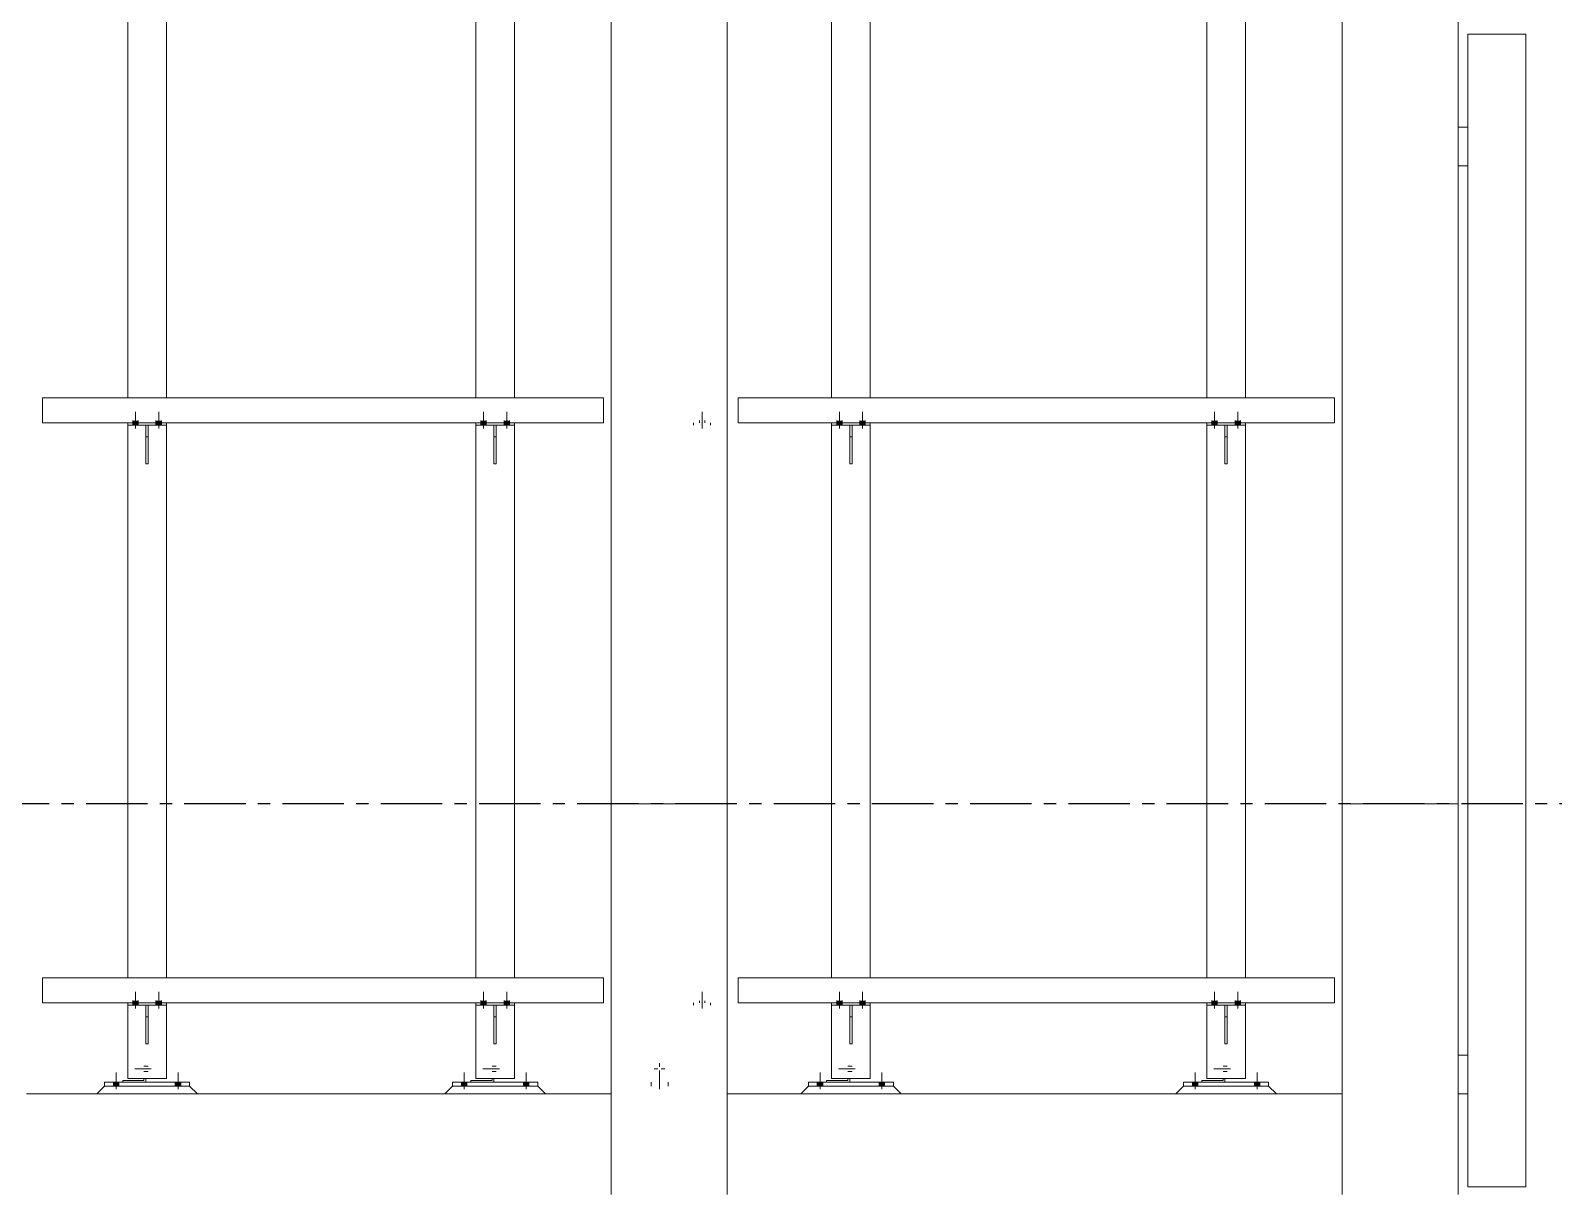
# Model space of a CAD drawing. Header units: millimetres. Extents: x 3774 to 718460, y -768339 to 192544.
# Drawn here: x 429947 to 433885, y -638927 to -635927 of the extents above; entities that cross this region are included whole.
import ezdxf

# ---------------------------------------------------------------- set-up
doc = ezdxf.new("R2010")
doc.units = ezdxf.units.MM
for name, pattern in [('CENTER', [50.8, 31.75, -6.35, 6.35, -6.35]), ('XKITLINE00', [0]), ('XKITLINE02', [4, 2, -2])]:
    doc.linetypes.add(name, pattern=pattern)
doc.layers.add('Bolt', color=7, linetype='Continuous', lineweight=0)
doc.layers.add('Part', color=7, linetype='Continuous', lineweight=0)

# ---------------------------------------------------------------- blocks, each defined once
blk = doc.blocks.new('*A13164198')
at = {"layer": 'Part', "color": 7, "linetype": 'XKITLINE00', "lineweight": 0}
for p, q in [((2441.089496, -132.373459), (2441.089496, -108.533459)), ((2441.089496, -108.533459), (2442.289496, -108.533459)), ((2442.289496, -108.533459), (2442.289496, -132.373459)), ((2442.289496, -132.373459), (2441.089496, -132.373459))]:
    blk.add_line(p, q, dxfattribs=at)
blk = doc.blocks.new('*A13174199')
at = {"layer": 'Part', "color": 7, "linetype": 'XKITLINE00', "lineweight": 0}
for p, q in [((2436.489603, -86.773462), (2435.689603, -86.773462)), ((2435.689603, -92.053462), (2435.689603, -86.773462)), ((2436.489603, -92.053462), (2436.489603, -86.773462)), ((2435.689603, -104.053462), (2435.689603, -92.621462)), ((2436.489603, -104.053462), (2436.489603, -92.621462)), ((2435.689603, -116.053462), (2435.689603, -104.621462)), ((2436.489603, -116.053462), (2436.489603, -104.621462)), ((2435.689603, -128.053462), (2435.689603, -116.621462)), ((2436.489603, -128.053462), (2436.489603, -116.621462)), ((2435.689603, -130.133462), (2435.689603, -128.621462)), ((2436.489603, -130.133462), (2436.489603, -128.621462)), ((2435.689603, -130.133462), (2436.489603, -130.133462))]:
    blk.add_line(p, q, dxfattribs=at)
blk = doc.blocks.new('*A13184200')
at = {"layer": 'Part', "color": 7, "linetype": 'XKITLINE00', "lineweight": 0}
for p, q in [((2438.489525, -124.453458), (2438.489685, -78.053458)), ((2438.489685, -78.053458), (2440.889685, -78.053466)), ((2440.889525, -124.453466), (2440.889685, -78.053466)), ((2438.489525, -124.453458), (2440.889525, -124.453466))]:
    blk.add_line(p, q, dxfattribs=at)
blk = doc.blocks.new('*A13254207')
at = {"layer": 'Part', "color": 7, "linetype": 'XKITLINE00', "lineweight": 0}
for p, q in [((2428.729603, -86.773462), (2427.929603, -86.773462)), ((2427.929603, -92.053462), (2427.929603, -86.773462)), ((2428.729603, -92.053462), (2428.729603, -86.773462)), ((2427.929603, -104.053462), (2427.929603, -92.621462)), ((2428.729603, -104.053462), (2428.729603, -92.621462)), ((2427.929603, -116.053462), (2427.929603, -104.621462)), ((2428.729603, -116.053462), (2428.729603, -104.621462)), ((2427.929603, -128.053462), (2427.929603, -116.621462)), ((2428.729603, -128.053462), (2428.729603, -116.621462)), ((2427.929603, -130.133462), (2427.929603, -128.621462)), ((2428.729603, -130.133462), (2428.729603, -128.621462)), ((2427.929603, -130.133462), (2428.729603, -130.133462))]:
    blk.add_line(p, q, dxfattribs=at)
blk = doc.blocks.new('*A13284210')
at = {"layer": 'Part', "color": 7, "linetype": 'XKITLINE00', "lineweight": 0}
for p, q in [((2421.369603, -86.773462), (2420.569603, -86.773462)), ((2420.569603, -92.053462), (2420.569603, -86.773462)), ((2421.369603, -92.053462), (2421.369603, -86.773462)), ((2420.569603, -104.053462), (2420.569603, -92.621462)), ((2421.369603, -104.053462), (2421.369603, -92.621462)), ((2420.569603, -116.053462), (2420.569603, -104.621462)), ((2421.369603, -116.053462), (2421.369603, -104.621462)), ((2420.569603, -128.053462), (2420.569603, -116.621462)), ((2421.369603, -128.053462), (2421.369603, -116.621462)), ((2420.569603, -130.133462), (2420.569603, -128.621462)), ((2421.369603, -130.133462), (2421.369603, -128.621462)), ((2420.569603, -130.133462), (2421.369603, -130.133462))]:
    blk.add_line(p, q, dxfattribs=at)
blk = doc.blocks.new('*A13294211')
at = {"layer": 'Part', "color": 7, "linetype": 'XKITLINE00', "lineweight": 0}
for p, q in [((2414.169603, -86.773462), (2413.369603, -86.773462)), ((2413.369603, -92.053462), (2413.369603, -86.773462)), ((2414.169603, -92.053462), (2414.169603, -86.773462)), ((2413.369603, -104.053462), (2413.369603, -92.621462)), ((2414.169603, -104.053462), (2414.169603, -92.621462)), ((2413.369603, -116.053462), (2413.369603, -104.621462)), ((2414.169603, -116.053462), (2414.169603, -104.621462)), ((2413.369603, -128.053462), (2413.369603, -116.621462)), ((2414.169603, -128.053462), (2414.169603, -116.621462)), ((2413.369603, -130.133462), (2413.369603, -128.621462)), ((2414.169603, -130.133462), (2414.169603, -128.621462)), ((2413.369603, -130.133462), (2414.169603, -130.133462))]:
    blk.add_line(p, q, dxfattribs=at)
blk = doc.blocks.new('*A13344216')
at = {"layer": 'Part', "color": 7, "linetype": 'XKITLINE00', "lineweight": 0}
for p, q in [((2423.369525, -124.453462), (2423.369525, -78.053462)), ((2423.369525, -78.053462), (2425.769525, -78.053462)), ((2425.769525, -124.453462), (2425.769525, -78.053462)), ((2423.369525, -124.453462), (2425.769525, -124.453462))]:
    blk.add_line(p, q, dxfattribs=at)
blk = doc.blocks.new('*A17074589')
at = {"layer": 'Part', "color": 7, "linetype": 'XKITLINE00', "lineweight": 0}
for p, q in [((2438.329518, -128.053462), (2425.995968, -128.053462)), ((2425.995968, -128.573462), (2425.995968, -128.053462)), ((2438.329518, -128.573462), (2438.329518, -128.053462)), ((2438.329518, -128.573462), (2425.995968, -128.573462))]:
    blk.add_line(p, q, dxfattribs=at)
blk = doc.blocks.new('*A17084590')
at = {"layer": 'Part', "color": 7, "linetype": 'XKITLINE00', "lineweight": 0}
for p, q in [((2438.329518, -116.053462), (2425.995968, -116.053462)), ((2425.995968, -116.573462), (2425.995968, -116.053462)), ((2438.329518, -116.573462), (2438.329518, -116.053462)), ((2438.329518, -116.573462), (2425.995968, -116.573462))]:
    blk.add_line(p, q, dxfattribs=at)
blk = doc.blocks.new('*A17104592')
at = {"layer": 'Part', "color": 7, "linetype": 'XKITLINE00', "lineweight": 0}
for p, q in [((2429.209603, -130.213462), (2427.449603, -130.213462)), ((2427.449603, -130.213462), (2427.449603, -130.293462)), ((2429.209603, -130.293462), (2427.449603, -130.293462)), ((2429.209603, -130.213462), (2429.209603, -130.293462))]:
    blk.add_line(p, q, dxfattribs=at)
blk = doc.blocks.new('*A17114593')
at = {"layer": 'Part', "color": 7, "linetype": 'XKITLINE00', "lineweight": 0}
for p, q in [((2427.289603, -130.453462), (2427.449603, -130.293462)), ((2427.449603, -130.293462), (2429.209603, -130.293462)), ((2429.209603, -130.293462), (2429.369603, -130.453462))]:
    blk.add_line(p, q, dxfattribs=at)
blk = doc.blocks.new('*A17124594')
at = {"layer": 'Part', "color": 7, "linetype": 'XKITLINE00', "lineweight": 0}
for p, q in [((2428.265603, -130.173462), (2427.825603, -130.173462)), ((2427.825603, -130.173462), (2427.825603, -130.213462)), ((2428.265603, -130.133462), (2428.265603, -130.173462)), ((2428.305603, -130.213462), (2428.305603, -130.133462))]:
    blk.add_line(p, q, dxfattribs=at)
blk = doc.blocks.new('*A17134595')
at = {"layer": 'Part', "color": 7, "linetype": 'XKITLINE00', "lineweight": 0}
for p, q in [((2423.369525, -132.533462), (2423.369525, -124.453462)), ((2423.369525, -124.453462), (2425.769525, -124.453462)), ((2425.769525, -132.533462), (2425.769525, -124.453462))]:
    blk.add_line(p, q, dxfattribs=at)
blk = doc.blocks.new('*A17164598')
at = {"layer": 'Part', "color": 7, "linetype": 'XKITLINE00', "lineweight": 0}
for p, q in [((2428.305603, -129.421462), (2428.305603, -128.621462)), ((2428.305603, -128.621462), (2428.353603, -128.621462)), ((2428.353603, -129.421462), (2428.353603, -128.621462)), ((2428.305603, -128.861462), (2428.353603, -128.861462)), ((2428.305603, -129.421462), (2428.353603, -129.421462))]:
    blk.add_line(p, q, dxfattribs=at)
blk = doc.blocks.new('*A17174599')
at = {"layer": 'Part', "color": 7, "linetype": 'XKITLINE00', "lineweight": 0}
for p, q in [((2427.929603, -128.573462), (2427.929603, -128.621462)), ((2427.929603, -128.621462), (2428.729603, -128.621462)), ((2428.729603, -128.621462), (2428.729603, -128.573462))]:
    blk.add_line(p, q, dxfattribs=at)
blk = doc.blocks.new('*A17184600')
at = {"layer": 'Part', "color": 7, "linetype": 'XKITLINE00', "lineweight": 0}
for p, q in [((2411.275963, -130.453462), (2423.369549, -130.453462)), ((2423.369549, -132.533462), (2423.369549, -130.453462)), ((2410.569525, -132.533462), (2410.569525, -132.373462)), ((2411.275963, -134.453462), (2411.439458, -134.453462)), ((2419.231458, -134.453462), (2419.391458, -134.453462))]:
    blk.add_line(p, q, dxfattribs=at)
blk = doc.blocks.new('*A17194601')
at = {"layer": 'Part', "color": 7, "linetype": 'XKITLINE00', "lineweight": 0}
for p, q in [((2423.209518, -128.053462), (2411.609569, -128.053462)), ((2411.609569, -128.573462), (2411.609569, -128.053462)), ((2423.209518, -128.573462), (2423.209518, -128.053462)), ((2423.209518, -128.573462), (2411.609569, -128.573462))]:
    blk.add_line(p, q, dxfattribs=at)
blk = doc.blocks.new('*A17204602')
at = {"layer": 'Part', "color": 7, "linetype": 'XKITLINE00', "lineweight": 0}
for p, q in [((2420.945603, -129.421462), (2420.945603, -128.621462)), ((2420.945603, -128.621462), (2420.993603, -128.621462)), ((2420.993603, -129.421462), (2420.993603, -128.621462)), ((2420.945603, -128.861462), (2420.993603, -128.861462)), ((2420.945603, -129.421462), (2420.993603, -129.421462))]:
    blk.add_line(p, q, dxfattribs=at)
blk = doc.blocks.new('*A17214603')
at = {"layer": 'Part', "color": 7, "linetype": 'XKITLINE00', "lineweight": 0}
for p, q in [((2420.569603, -128.573462), (2420.569603, -128.621462)), ((2420.569603, -128.621462), (2421.369603, -128.621462)), ((2421.369603, -128.621462), (2421.369603, -128.573462))]:
    blk.add_line(p, q, dxfattribs=at)
blk = doc.blocks.new('*A17224604')
at = {"layer": 'Part', "color": 7, "linetype": 'XKITLINE00', "lineweight": 0}
for p, q in [((2420.905603, -130.173462), (2420.465603, -130.173462)), ((2420.465603, -130.173462), (2420.465603, -130.213462)), ((2420.905603, -130.133462), (2420.905603, -130.173462)), ((2420.945603, -130.213462), (2420.945603, -130.133462))]:
    blk.add_line(p, q, dxfattribs=at)
blk = doc.blocks.new('*A17234605')
at = {"layer": 'Part', "color": 7, "linetype": 'XKITLINE00', "lineweight": 0}
for p, q in [((2419.929603, -130.453462), (2420.089603, -130.293462)), ((2420.089603, -130.293462), (2421.849603, -130.293462)), ((2421.849603, -130.293462), (2422.009603, -130.453462))]:
    blk.add_line(p, q, dxfattribs=at)
blk = doc.blocks.new('*A17244606')
at = {"layer": 'Part', "color": 7, "linetype": 'XKITLINE00', "lineweight": 0}
for p, q in [((2421.849603, -130.213462), (2420.089603, -130.213462)), ((2420.089603, -130.213462), (2420.089603, -130.293462)), ((2421.849603, -130.293462), (2420.089603, -130.293462)), ((2421.849603, -130.213462), (2421.849603, -130.293462))]:
    blk.add_line(p, q, dxfattribs=at)
blk = doc.blocks.new('*A17254607')
at = {"layer": 'Part', "color": 7, "linetype": 'XKITLINE00', "lineweight": 0}
for p, q in [((2413.745603, -129.421462), (2413.745603, -128.621462)), ((2413.745603, -128.621462), (2413.793603, -128.621462)), ((2413.793603, -129.421462), (2413.793603, -128.621462)), ((2413.745603, -128.861462), (2413.793603, -128.861462)), ((2413.745603, -129.421462), (2413.793603, -129.421462))]:
    blk.add_line(p, q, dxfattribs=at)
blk = doc.blocks.new('*A17264608')
at = {"layer": 'Part', "color": 7, "linetype": 'XKITLINE00', "lineweight": 0}
for p, q in [((2413.369603, -128.573462), (2413.369603, -128.621462)), ((2413.369603, -128.621462), (2414.169603, -128.621462)), ((2414.169603, -128.621462), (2414.169603, -128.573462))]:
    blk.add_line(p, q, dxfattribs=at)
blk = doc.blocks.new('*A17274609')
at = {"layer": 'Part', "color": 7, "linetype": 'XKITLINE00', "lineweight": 0}
for p, q in [((2413.705603, -130.173462), (2413.265603, -130.173462)), ((2413.265603, -130.173462), (2413.265603, -130.213462)), ((2413.705603, -130.133462), (2413.705603, -130.173462)), ((2413.745603, -130.213462), (2413.745603, -130.133462))]:
    blk.add_line(p, q, dxfattribs=at)
blk = doc.blocks.new('*A17284610')
at = {"layer": 'Part', "color": 7, "linetype": 'XKITLINE00', "lineweight": 0}
for p, q in [((2412.729603, -130.453462), (2412.889603, -130.293462)), ((2412.889603, -130.293462), (2414.649603, -130.293462)), ((2414.649603, -130.293462), (2414.809603, -130.453462))]:
    blk.add_line(p, q, dxfattribs=at)
blk = doc.blocks.new('*A17294611')
at = {"layer": 'Part', "color": 7, "linetype": 'XKITLINE00', "lineweight": 0}
for p, q in [((2414.649603, -130.213462), (2412.889603, -130.213462)), ((2412.889603, -130.213462), (2412.889603, -130.293462)), ((2414.649603, -130.293462), (2412.889603, -130.293462)), ((2414.649603, -130.213462), (2414.649603, -130.293462))]:
    blk.add_line(p, q, dxfattribs=at)
blk = doc.blocks.new('*A17304612')
at = {"layer": 'Part', "color": 7, "linetype": 'XKITLINE00', "lineweight": 0}
for p, q in [((2428.305603, -117.421462), (2428.305603, -116.621462)), ((2428.305603, -116.621462), (2428.353603, -116.621462)), ((2428.305603, -116.861462), (2428.353603, -116.861462)), ((2428.353603, -117.421462), (2428.353603, -116.621462)), ((2428.305603, -117.421462), (2428.353603, -117.421462))]:
    blk.add_line(p, q, dxfattribs=at)
blk = doc.blocks.new('*A17314613')
at = {"layer": 'Part', "color": 7, "linetype": 'XKITLINE00', "lineweight": 0}
for p, q in [((2427.929603, -116.573462), (2427.929603, -116.621462)), ((2427.929603, -116.621462), (2428.729603, -116.621462)), ((2428.729603, -116.621462), (2428.729603, -116.573462))]:
    blk.add_line(p, q, dxfattribs=at)
blk = doc.blocks.new('*A17324614')
at = {"layer": 'Part', "color": 7, "linetype": 'XKITLINE00', "lineweight": 0}
for p, q in [((2423.209518, -116.053462), (2411.609569, -116.053462)), ((2411.609569, -116.573462), (2411.609569, -116.053462)), ((2423.209518, -116.573462), (2423.209518, -116.053462)), ((2423.209518, -116.573462), (2411.609569, -116.573462))]:
    blk.add_line(p, q, dxfattribs=at)
blk = doc.blocks.new('*A17334615')
at = {"layer": 'Part', "color": 7, "linetype": 'XKITLINE00', "lineweight": 0}
for p, q in [((2420.945603, -117.421462), (2420.945603, -116.621462)), ((2420.945603, -116.621462), (2420.993603, -116.621462)), ((2420.945603, -116.861462), (2420.993603, -116.861462)), ((2420.993603, -117.421462), (2420.993603, -116.621462)), ((2420.945603, -117.421462), (2420.993603, -117.421462))]:
    blk.add_line(p, q, dxfattribs=at)
blk = doc.blocks.new('*A17344616')
at = {"layer": 'Part', "color": 7, "linetype": 'XKITLINE00', "lineweight": 0}
for p, q in [((2420.569603, -116.573462), (2420.569603, -116.621462)), ((2420.569603, -116.621462), (2421.369603, -116.621462)), ((2421.369603, -116.621462), (2421.369603, -116.573462))]:
    blk.add_line(p, q, dxfattribs=at)
blk = doc.blocks.new('*A17354617')
at = {"layer": 'Part', "color": 7, "linetype": 'XKITLINE00', "lineweight": 0}
for p, q in [((2413.745603, -117.421462), (2413.745603, -116.621462)), ((2413.745603, -116.621462), (2413.793603, -116.621462)), ((2413.745603, -116.861462), (2413.793603, -116.861462)), ((2413.793603, -117.421462), (2413.793603, -116.621462)), ((2413.745603, -117.421462), (2413.793603, -117.421462))]:
    blk.add_line(p, q, dxfattribs=at)
blk = doc.blocks.new('*A17364618')
at = {"layer": 'Part', "color": 7, "linetype": 'XKITLINE00', "lineweight": 0}
for p, q in [((2413.369603, -116.573462), (2413.369603, -116.621462)), ((2413.369603, -116.621462), (2414.169603, -116.621462)), ((2414.169603, -116.621462), (2414.169603, -116.573462))]:
    blk.add_line(p, q, dxfattribs=at)
blk = doc.blocks.new('*A17374619')
at = {"layer": 'Bolt', "color": 7, "linetype": 'XKITLINE02', "lineweight": 0}
for p, q in [((2428.416963, -129.933462), (2428.073603, -129.933462)), ((2428.305603, -129.877462), (2428.265603, -129.877462)), ((2428.305603, -129.989462), (2428.265603, -129.989462)), ((2428.353603, -129.877462), (2428.305603, -129.877462)), ((2428.353603, -129.989462), (2428.305603, -129.989462))]:
    blk.add_line(p, q, dxfattribs=at)
blk = doc.blocks.new('*A17384620')
at = {"layer": 'Bolt'}
for points in [[(2427.746, -130.213), (2427.746, -130.293), (2427.634, -130.293), (2427.634, -130.213)], [(2429.026, -130.213), (2429.026, -130.293), (2428.914, -130.293), (2428.914, -130.213)]]:
    blk.add_hatch(color=7, dxfattribs=at).paths.add_polyline_path(points, flags=17)
at = {"layer": 'Bolt', "color": 7, "linetype": 'XKITLINE00', "lineweight": 0}
for p, q in [((2427.69, -130.357), (2427.69, -130.013)), ((2428.97, -130.357), (2428.97, -130.013)), ((2427.634, -130.293), (2427.634, -130.213)), ((2427.746, -130.293), (2427.746, -130.213)), ((2428.914, -130.293), (2428.914, -130.213)), ((2429.026, -130.293), (2429.026, -130.213))]:
    blk.add_line(p, q, dxfattribs=at)
blk = doc.blocks.new('*A17394621')
at = {"layer": 'Bolt'}
for points in [[(2428.034, -128.573), (2428.034, -128.525), (2428.146, -128.525), (2428.146, -128.573)], [(2428.514, -128.573), (2428.514, -128.525), (2428.626, -128.525), (2428.626, -128.573)], [(2428.034, -128.621), (2428.034, -128.573), (2428.146, -128.573), (2428.146, -128.621)], [(2428.514, -128.621), (2428.514, -128.573), (2428.626, -128.573), (2428.626, -128.621)]]:
    blk.add_hatch(color=7, dxfattribs=at).paths.add_polyline_path(points, flags=17)
at = {"layer": 'Bolt', "color": 7, "linetype": 'XKITLINE00', "lineweight": 0}
for p, q in [((2428.034, -128.573), (2428.034, -128.525)), ((2428.09, -128.685), (2428.09, -128.341)), ((2428.146, -128.573), (2428.146, -128.525)), ((2428.514, -128.573), (2428.514, -128.525)), ((2428.57, -128.685), (2428.57, -128.341)), ((2428.626, -128.573), (2428.626, -128.525)), ((2428.034, -128.621), (2428.034, -128.573)), ((2428.146, -128.621), (2428.146, -128.573)), ((2428.514, -128.621), (2428.514, -128.573)), ((2428.626, -128.621), (2428.626, -128.573))]:
    blk.add_line(p, q, dxfattribs=at)
blk = doc.blocks.new('*A17404622')
at = {"layer": 'Bolt', "color": 7, "linetype": 'XKITLINE02', "lineweight": 0}
for p, q in [((2425.193524, -128.573462), (2425.193524, -128.525462)), ((2425.193524, -128.573462), (2425.193524, -128.525462)), ((2425.249524, -128.684822), (2425.249524, -128.341462)), ((2425.249524, -128.684822), (2425.249524, -128.341462)), ((2425.305524, -128.573462), (2425.305524, -128.525462)), ((2425.305524, -128.573462), (2425.305524, -128.525462)), ((2425.073524, -128.621462), (2425.073524, -128.573462)), ((2425.073524, -128.621462), (2425.073524, -128.573462)), ((2425.425524, -128.621462), (2425.425524, -128.573462)), ((2425.425524, -128.621462), (2425.425524, -128.573462))]:
    blk.add_line(p, q, dxfattribs=at)
blk = doc.blocks.new('*A17414623')
at = {"layer": 'Bolt', "color": 7, "linetype": 'XKITLINE02', "lineweight": 0}
for p, q in [((2424.369524, -130.356822), (2424.369524, -130.013462)), ((2424.369524, -130.356822), (2424.369524, -130.013462)), ((2424.193524, -130.293462), (2424.193524, -130.213462)), ((2424.193524, -130.293462), (2424.193524, -130.213462)), ((2424.545524, -130.293462), (2424.545524, -130.213462)), ((2424.545524, -130.293462), (2424.545524, -130.213462))]:
    blk.add_line(p, q, dxfattribs=at)
blk = doc.blocks.new('*A17424624')
at = {"layer": 'Bolt', "color": 7, "linetype": 'XKITLINE00', "lineweight": 0}
for p, q in [((2424.257524, -129.933462), (2424.332116, -129.933462)), ((2424.369524, -129.821462), (2424.369524, -129.896054)), ((2424.369524, -130.045462), (2424.369524, -129.97087)), ((2424.481524, -129.933462), (2424.406932, -129.933462))]:
    blk.add_line(p, q, dxfattribs=at)
blk = doc.blocks.new('*A17434625')
at = {"layer": 'Bolt', "color": 7, "linetype": 'XKITLINE02', "lineweight": 0}
for p, q in [((2425.193527, -128.573462), (2425.193527, -128.525462)), ((2425.193527, -128.573462), (2425.193527, -128.525462)), ((2425.249527, -128.684822), (2425.249527, -128.341462)), ((2425.249527, -128.684822), (2425.249527, -128.341462)), ((2425.305527, -128.573462), (2425.305527, -128.525462)), ((2425.305527, -128.573462), (2425.305527, -128.525462)), ((2425.073527, -128.621462), (2425.073527, -128.573462)), ((2425.073527, -128.621462), (2425.073527, -128.573462)), ((2425.425527, -128.621462), (2425.425527, -128.573462)), ((2425.425527, -128.621462), (2425.425527, -128.573462))]:
    blk.add_line(p, q, dxfattribs=at)
blk = doc.blocks.new('*A17444626')
at = {"layer": 'Bolt'}
for points in [[(2420.674, -128.573), (2420.674, -128.525), (2420.786, -128.525), (2420.786, -128.573)], [(2421.154, -128.573), (2421.154, -128.525), (2421.266, -128.525), (2421.266, -128.573)], [(2420.674, -128.621), (2420.674, -128.573), (2420.786, -128.573), (2420.786, -128.621)], [(2421.154, -128.621), (2421.154, -128.573), (2421.266, -128.573), (2421.266, -128.621)]]:
    blk.add_hatch(color=7, dxfattribs=at).paths.add_polyline_path(points, flags=17)
at = {"layer": 'Bolt', "color": 7, "linetype": 'XKITLINE00', "lineweight": 0}
for p, q in [((2420.674, -128.573), (2420.674, -128.525)), ((2420.73, -128.685), (2420.73, -128.341)), ((2420.786, -128.573), (2420.786, -128.525)), ((2421.154, -128.573), (2421.154, -128.525)), ((2421.21, -128.685), (2421.21, -128.341)), ((2421.266, -128.573), (2421.266, -128.525)), ((2420.674, -128.621), (2420.674, -128.573)), ((2420.786, -128.621), (2420.786, -128.573)), ((2421.154, -128.621), (2421.154, -128.573)), ((2421.266, -128.621), (2421.266, -128.573))]:
    blk.add_line(p, q, dxfattribs=at)
blk = doc.blocks.new('*A17454627')
at = {"layer": 'Bolt'}
for points in [[(2420.386, -130.213), (2420.386, -130.293), (2420.274, -130.293), (2420.274, -130.213)], [(2421.666, -130.213), (2421.666, -130.293), (2421.554, -130.293), (2421.554, -130.213)]]:
    blk.add_hatch(color=7, dxfattribs=at).paths.add_polyline_path(points, flags=17)
at = {"layer": 'Bolt', "color": 7, "linetype": 'XKITLINE00', "lineweight": 0}
for p, q in [((2420.33, -130.357), (2420.33, -130.013)), ((2421.61, -130.357), (2421.61, -130.013)), ((2420.274, -130.293), (2420.274, -130.213)), ((2420.386, -130.293), (2420.386, -130.213)), ((2421.554, -130.293), (2421.554, -130.213)), ((2421.666, -130.293), (2421.666, -130.213))]:
    blk.add_line(p, q, dxfattribs=at)
blk = doc.blocks.new('*A17464628')
at = {"layer": 'Bolt', "color": 7, "linetype": 'XKITLINE02', "lineweight": 0}
for p, q in [((2421.056963, -129.933462), (2420.713603, -129.933462)), ((2420.945603, -129.877462), (2420.905603, -129.877462)), ((2420.945603, -129.989462), (2420.905603, -129.989462)), ((2420.993603, -129.877462), (2420.945603, -129.877462)), ((2420.993603, -129.989462), (2420.945603, -129.989462))]:
    blk.add_line(p, q, dxfattribs=at)
blk = doc.blocks.new('*A17474629')
at = {"layer": 'Bolt', "color": 7, "linetype": 'XKITLINE02', "lineweight": 0}
for p, q in [((2424.369524, -130.356822), (2424.369524, -130.013462)), ((2424.369524, -130.356822), (2424.369524, -130.013462)), ((2424.193524, -130.293462), (2424.193524, -130.213462)), ((2424.193524, -130.293462), (2424.193524, -130.213462)), ((2424.545524, -130.293462), (2424.545524, -130.213462)), ((2424.545524, -130.293462), (2424.545524, -130.213462))]:
    blk.add_line(p, q, dxfattribs=at)
blk = doc.blocks.new('*A17484630')
at = {"layer": 'Bolt', "color": 7, "linetype": 'XKITLINE00', "lineweight": 0}
for p, q in [((2424.257524, -129.933462), (2424.332116, -129.933462)), ((2424.369524, -129.821462), (2424.369524, -129.896054)), ((2424.369524, -130.045462), (2424.369524, -129.97087)), ((2424.481524, -129.933462), (2424.406932, -129.933462))]:
    blk.add_line(p, q, dxfattribs=at)
blk = doc.blocks.new('*A17494631')
at = {"layer": 'Bolt'}
for points in [[(2413.474, -128.573), (2413.474, -128.525), (2413.586, -128.525), (2413.586, -128.573)], [(2413.954, -128.573), (2413.954, -128.525), (2414.066, -128.525), (2414.066, -128.573)], [(2413.474, -128.621), (2413.474, -128.573), (2413.586, -128.573), (2413.586, -128.621)], [(2413.954, -128.621), (2413.954, -128.573), (2414.066, -128.573), (2414.066, -128.621)]]:
    blk.add_hatch(color=7, dxfattribs=at).paths.add_polyline_path(points, flags=17)
at = {"layer": 'Bolt', "color": 7, "linetype": 'XKITLINE00', "lineweight": 0}
for p, q in [((2413.474, -128.573), (2413.474, -128.525)), ((2413.53, -128.685), (2413.53, -128.341)), ((2413.586, -128.573), (2413.586, -128.525)), ((2413.954, -128.573), (2413.954, -128.525)), ((2414.01, -128.685), (2414.01, -128.341)), ((2414.066, -128.573), (2414.066, -128.525)), ((2413.474, -128.621), (2413.474, -128.573)), ((2413.586, -128.621), (2413.586, -128.573)), ((2413.954, -128.621), (2413.954, -128.573)), ((2414.066, -128.621), (2414.066, -128.573))]:
    blk.add_line(p, q, dxfattribs=at)
blk = doc.blocks.new('*A17504632')
at = {"layer": 'Bolt'}
for points in [[(2413.186, -130.213), (2413.186, -130.293), (2413.074, -130.293), (2413.074, -130.213)], [(2414.466, -130.213), (2414.466, -130.293), (2414.354, -130.293), (2414.354, -130.213)]]:
    blk.add_hatch(color=7, dxfattribs=at).paths.add_polyline_path(points, flags=17)
at = {"layer": 'Bolt', "color": 7, "linetype": 'XKITLINE00', "lineweight": 0}
for p, q in [((2413.13, -130.357), (2413.13, -130.013)), ((2414.41, -130.357), (2414.41, -130.013)), ((2413.074, -130.293), (2413.074, -130.213)), ((2413.186, -130.293), (2413.186, -130.213)), ((2414.354, -130.293), (2414.354, -130.213)), ((2414.466, -130.293), (2414.466, -130.213))]:
    blk.add_line(p, q, dxfattribs=at)
blk = doc.blocks.new('*A17514633')
at = {"layer": 'Bolt', "color": 7, "linetype": 'XKITLINE02', "lineweight": 0}
for p, q in [((2413.856963, -129.933462), (2413.513603, -129.933462)), ((2413.745603, -129.877462), (2413.705603, -129.877462)), ((2413.745603, -129.989462), (2413.705603, -129.989462)), ((2413.793603, -129.877462), (2413.745603, -129.877462)), ((2413.793603, -129.989462), (2413.745603, -129.989462))]:
    blk.add_line(p, q, dxfattribs=at)
blk = doc.blocks.new('*A17524634')
at = {"layer": 'Bolt'}
for points in [[(2428.034, -116.573), (2428.034, -116.525), (2428.146, -116.525), (2428.146, -116.573)], [(2428.514, -116.573), (2428.514, -116.525), (2428.626, -116.525), (2428.626, -116.573)], [(2428.034, -116.621), (2428.034, -116.573), (2428.146, -116.573), (2428.146, -116.621)], [(2428.514, -116.621), (2428.514, -116.573), (2428.626, -116.573), (2428.626, -116.621)]]:
    blk.add_hatch(color=7, dxfattribs=at).paths.add_polyline_path(points, flags=17)
at = {"layer": 'Bolt', "color": 7, "linetype": 'XKITLINE00', "lineweight": 0}
for p, q in [((2428.034, -116.573), (2428.034, -116.525)), ((2428.09, -116.685), (2428.09, -116.341)), ((2428.146, -116.573), (2428.146, -116.525)), ((2428.514, -116.573), (2428.514, -116.525)), ((2428.57, -116.685), (2428.57, -116.341)), ((2428.626, -116.573), (2428.626, -116.525)), ((2428.034, -116.621), (2428.034, -116.573)), ((2428.146, -116.621), (2428.146, -116.573)), ((2428.514, -116.621), (2428.514, -116.573)), ((2428.626, -116.621), (2428.626, -116.573))]:
    blk.add_line(p, q, dxfattribs=at)
blk = doc.blocks.new('*A17534635')
at = {"layer": 'Bolt', "color": 7, "linetype": 'XKITLINE02', "lineweight": 0}
for p, q in [((2425.193524, -116.573462), (2425.193524, -116.525462)), ((2425.193524, -116.573462), (2425.193524, -116.525462)), ((2425.249524, -116.684822), (2425.249524, -116.341462)), ((2425.249524, -116.684822), (2425.249524, -116.341462)), ((2425.305524, -116.573462), (2425.305524, -116.525462)), ((2425.305524, -116.573462), (2425.305524, -116.525462)), ((2425.073524, -116.621462), (2425.073524, -116.573462)), ((2425.073524, -116.621462), (2425.073524, -116.573462)), ((2425.425524, -116.621462), (2425.425524, -116.573462)), ((2425.425524, -116.621462), (2425.425524, -116.573462))]:
    blk.add_line(p, q, dxfattribs=at)
blk = doc.blocks.new('*A17544636')
at = {"layer": 'Bolt', "color": 7, "linetype": 'XKITLINE02', "lineweight": 0}
for p, q in [((2425.193527, -116.573462), (2425.193527, -116.525462)), ((2425.193527, -116.573462), (2425.193527, -116.525462)), ((2425.249527, -116.684822), (2425.249527, -116.341462)), ((2425.249527, -116.684822), (2425.249527, -116.341462)), ((2425.305527, -116.573462), (2425.305527, -116.525462)), ((2425.305527, -116.573462), (2425.305527, -116.525462)), ((2425.073527, -116.621462), (2425.073527, -116.573462)), ((2425.073527, -116.621462), (2425.073527, -116.573462)), ((2425.425527, -116.621462), (2425.425527, -116.573462)), ((2425.425527, -116.621462), (2425.425527, -116.573462))]:
    blk.add_line(p, q, dxfattribs=at)
blk = doc.blocks.new('*A17554637')
at = {"layer": 'Bolt'}
for points in [[(2420.674, -116.573), (2420.674, -116.525), (2420.786, -116.525), (2420.786, -116.573)], [(2421.154, -116.573), (2421.154, -116.525), (2421.266, -116.525), (2421.266, -116.573)], [(2420.674, -116.621), (2420.674, -116.573), (2420.786, -116.573), (2420.786, -116.621)], [(2421.154, -116.621), (2421.154, -116.573), (2421.266, -116.573), (2421.266, -116.621)]]:
    blk.add_hatch(color=7, dxfattribs=at).paths.add_polyline_path(points, flags=17)
at = {"layer": 'Bolt', "color": 7, "linetype": 'XKITLINE00', "lineweight": 0}
for p, q in [((2420.674, -116.573), (2420.674, -116.525)), ((2420.73, -116.685), (2420.73, -116.341)), ((2420.786, -116.573), (2420.786, -116.525)), ((2421.154, -116.573), (2421.154, -116.525)), ((2421.21, -116.685), (2421.21, -116.341)), ((2421.266, -116.573), (2421.266, -116.525)), ((2420.674, -116.621), (2420.674, -116.573)), ((2420.786, -116.621), (2420.786, -116.573)), ((2421.154, -116.621), (2421.154, -116.573)), ((2421.266, -116.621), (2421.266, -116.573))]:
    blk.add_line(p, q, dxfattribs=at)
blk = doc.blocks.new('*A17564638')
at = {"layer": 'Bolt'}
for points in [[(2413.474, -116.573), (2413.474, -116.525), (2413.586, -116.525), (2413.586, -116.573)], [(2413.954, -116.573), (2413.954, -116.525), (2414.066, -116.525), (2414.066, -116.573)], [(2413.474, -116.621), (2413.474, -116.573), (2413.586, -116.573), (2413.586, -116.621)], [(2413.954, -116.621), (2413.954, -116.573), (2414.066, -116.573), (2414.066, -116.621)]]:
    blk.add_hatch(color=7, dxfattribs=at).paths.add_polyline_path(points, flags=17)
at = {"layer": 'Bolt', "color": 7, "linetype": 'XKITLINE00', "lineweight": 0}
for p, q in [((2413.474, -116.573), (2413.474, -116.525)), ((2413.53, -116.685), (2413.53, -116.341)), ((2413.586, -116.573), (2413.586, -116.525)), ((2413.954, -116.573), (2413.954, -116.525)), ((2414.01, -116.685), (2414.01, -116.341)), ((2414.066, -116.573), (2414.066, -116.525)), ((2413.474, -116.621), (2413.474, -116.573)), ((2413.586, -116.621), (2413.586, -116.573)), ((2413.954, -116.621), (2413.954, -116.573)), ((2414.066, -116.621), (2414.066, -116.573))]:
    blk.add_line(p, q, dxfattribs=at)
blk = doc.blocks.new('*A18224704')
at = {"layer": 'Part', "color": 7, "linetype": 'XKITLINE00', "lineweight": 0}
blk.add_line((2440.889671, -110.453462), (2440.889671, -106.453462), dxfattribs=at)
blk = doc.blocks.new('*A18234705')
at = {"layer": 'Part', "color": 7, "linetype": 'XKITLINE00', "lineweight": 0}
for p, q in [((2438.489525, -132.533459), (2438.489525, -124.453462)), ((2438.489525, -124.453462), (2440.889525, -124.453462)), ((2440.889525, -132.533459), (2440.889525, -124.453462))]:
    blk.add_line(p, q, dxfattribs=at)
blk = doc.blocks.new('*A18244706')
at = {"layer": 'Part', "color": 7, "linetype": 'XKITLINE00', "lineweight": 0}
for p, q in [((2425.769536, -130.453462), (2438.489531, -130.453462)), ((2438.489525, -130.453462), (2438.489531, -130.453462)), ((2438.489531, -130.453462), (2438.489531, -132.533459)), ((2427.183408, -134.453462), (2427.329517, -134.453462))]:
    blk.add_line(p, q, dxfattribs=at)
blk = doc.blocks.new('*A18254707')
at = {"layer": 'Part', "color": 7, "linetype": 'XKITLINE00', "lineweight": 0}
for p, q in [((2436.025603, -130.173462), (2435.585603, -130.173462)), ((2435.585603, -130.173462), (2435.585603, -130.213462)), ((2436.025603, -130.133462), (2436.025603, -130.173462)), ((2436.065603, -130.213462), (2436.065603, -130.133462))]:
    blk.add_line(p, q, dxfattribs=at)
blk = doc.blocks.new('*A18264708')
at = {"layer": 'Part', "color": 7, "linetype": 'XKITLINE00', "lineweight": 0}
for p, q in [((2435.049603, -130.453462), (2435.209603, -130.293462)), ((2435.209603, -130.293462), (2436.969603, -130.293462)), ((2436.969603, -130.293462), (2437.129603, -130.453462))]:
    blk.add_line(p, q, dxfattribs=at)
blk = doc.blocks.new('*A18274709')
at = {"layer": 'Part', "color": 7, "linetype": 'XKITLINE00', "lineweight": 0}
for p, q in [((2436.969603, -130.213462), (2435.209603, -130.213462)), ((2435.209603, -130.213462), (2435.209603, -130.293462)), ((2436.969603, -130.293462), (2435.209603, -130.293462)), ((2436.969603, -130.213462), (2436.969603, -130.293462))]:
    blk.add_line(p, q, dxfattribs=at)
blk = doc.blocks.new('*A18284710')
at = {"layer": 'Part', "color": 7, "linetype": 'XKITLINE00', "lineweight": 0}
for p, q in [((2441.089231, -128.773462), (2441.089226, -128.773462)), ((2441.089496, -128.773462), (2441.089231, -128.773462)), ((2441.089236, -130.373462), (2441.089231, -128.773462)), ((2441.089236, -130.373462), (2441.089231, -130.373462)), ((2441.089496, -130.373462), (2441.089236, -130.373462))]:
    blk.add_line(p, q, dxfattribs=at)
blk = doc.blocks.new('*A18294711')
at = {"layer": 'Part', "color": 7, "linetype": 'XKITLINE00', "lineweight": 0}
for p, q in [((2440.889525, -129.653462), (2441.089234, -129.653462)), ((2441.089234, -130.373462), (2441.089234, -130.453462)), ((2441.089234, -130.453462), (2440.889455, -130.453462))]:
    blk.add_line(p, q, dxfattribs=at)
blk = doc.blocks.new('*A18304712')
at = {"layer": 'Part', "color": 7, "linetype": 'XKITLINE00', "lineweight": 0}
for p, q in [((2441.089231, -110.533462), (2441.089236, -110.533462)), ((2441.089231, -112.133462), (2441.089236, -110.533462)), ((2441.089236, -110.533462), (2441.089496, -110.533462)), ((2441.089226, -112.133462), (2441.089231, -112.133462)), ((2441.089231, -112.133462), (2441.089496, -112.133462))]:
    blk.add_line(p, q, dxfattribs=at)
blk = doc.blocks.new('*A18314713')
at = {"layer": 'Part', "color": 7, "linetype": 'XKITLINE00', "lineweight": 0}
for p, q in [((2440.889671, -110.453462), (2441.089234, -110.453462)), ((2441.089234, -110.533462), (2441.089234, -110.453462)), ((2440.88957, -111.253462), (2441.089234, -111.253462))]:
    blk.add_line(p, q, dxfattribs=at)
blk = doc.blocks.new('*A18324714')
at = {"layer": 'Part', "color": 7, "linetype": 'XKITLINE00', "lineweight": 0}
for p, q in [((2435.689603, -116.573462), (2435.689603, -116.621462)), ((2435.689603, -116.621462), (2436.489603, -116.621462)), ((2436.489603, -116.621462), (2436.489603, -116.573462))]:
    blk.add_line(p, q, dxfattribs=at)
blk = doc.blocks.new('*A18334715')
at = {"layer": 'Part', "color": 7, "linetype": 'XKITLINE00', "lineweight": 0}
for p, q in [((2436.065603, -117.421462), (2436.065603, -116.621462)), ((2436.065603, -116.621462), (2436.113603, -116.621462)), ((2436.065603, -116.861462), (2436.113603, -116.861462)), ((2436.113603, -117.421462), (2436.113603, -116.621462)), ((2436.065603, -117.421462), (2436.113603, -117.421462))]:
    blk.add_line(p, q, dxfattribs=at)
blk = doc.blocks.new('*A18344716')
at = {"layer": 'Part', "color": 7, "linetype": 'XKITLINE00', "lineweight": 0}
for p, q in [((2435.689603, -128.573462), (2435.689603, -128.621462)), ((2435.689603, -128.621462), (2436.489603, -128.621462)), ((2436.489603, -128.621462), (2436.489603, -128.573462))]:
    blk.add_line(p, q, dxfattribs=at)
blk = doc.blocks.new('*A18354717')
at = {"layer": 'Part', "color": 7, "linetype": 'XKITLINE00', "lineweight": 0}
for p, q in [((2436.065603, -129.421462), (2436.065603, -128.621462)), ((2436.065603, -128.621462), (2436.113603, -128.621462)), ((2436.113603, -129.421462), (2436.113603, -128.621462)), ((2436.065603, -128.861462), (2436.113603, -128.861462)), ((2436.065603, -129.421462), (2436.113603, -129.421462))]:
    blk.add_line(p, q, dxfattribs=at)
blk = doc.blocks.new('*A18444726')
at = {"layer": 'Bolt'}
for points in [[(2435.506, -130.213), (2435.506, -130.293), (2435.394, -130.293), (2435.394, -130.213)], [(2436.786, -130.213), (2436.786, -130.293), (2436.674, -130.293), (2436.674, -130.213)]]:
    blk.add_hatch(color=7, dxfattribs=at).paths.add_polyline_path(points, flags=17)
at = {"layer": 'Bolt', "color": 7, "linetype": 'XKITLINE00', "lineweight": 0}
for p, q in [((2435.45, -130.357), (2435.45, -130.013)), ((2436.73, -130.357), (2436.73, -130.013)), ((2435.394, -130.293), (2435.394, -130.213)), ((2435.506, -130.293), (2435.506, -130.213)), ((2436.674, -130.293), (2436.674, -130.213)), ((2436.786, -130.293), (2436.786, -130.213))]:
    blk.add_line(p, q, dxfattribs=at)
blk = doc.blocks.new('*A18454727')
at = {"layer": 'Bolt', "color": 7, "linetype": 'XKITLINE02', "lineweight": 0}
for p, q in [((2436.176963, -129.933462), (2435.833603, -129.933462)), ((2436.065603, -129.877462), (2436.025603, -129.877462)), ((2436.065603, -129.989462), (2436.025603, -129.989462)), ((2436.113603, -129.877462), (2436.065603, -129.877462)), ((2436.113603, -129.989462), (2436.065603, -129.989462))]:
    blk.add_line(p, q, dxfattribs=at)
blk = doc.blocks.new('*A18464728')
at = {"layer": 'Bolt'}
for points in [[(2435.794, -116.573), (2435.794, -116.525), (2435.906, -116.525), (2435.906, -116.573)], [(2436.274, -116.573), (2436.274, -116.525), (2436.386, -116.525), (2436.386, -116.573)], [(2435.794, -116.621), (2435.794, -116.573), (2435.906, -116.573), (2435.906, -116.621)], [(2436.274, -116.621), (2436.274, -116.573), (2436.386, -116.573), (2436.386, -116.621)]]:
    blk.add_hatch(color=7, dxfattribs=at).paths.add_polyline_path(points, flags=17)
at = {"layer": 'Bolt', "color": 7, "linetype": 'XKITLINE00', "lineweight": 0}
for p, q in [((2435.794, -116.573), (2435.794, -116.525)), ((2435.85, -116.685), (2435.85, -116.341)), ((2435.906, -116.573), (2435.906, -116.525)), ((2436.274, -116.573), (2436.274, -116.525)), ((2436.33, -116.685), (2436.33, -116.341)), ((2436.386, -116.573), (2436.386, -116.525)), ((2435.794, -116.621), (2435.794, -116.573)), ((2435.906, -116.621), (2435.906, -116.573)), ((2436.274, -116.621), (2436.274, -116.573)), ((2436.386, -116.621), (2436.386, -116.573))]:
    blk.add_line(p, q, dxfattribs=at)
blk = doc.blocks.new('*A18474729')
at = {"layer": 'Bolt'}
for points in [[(2435.794, -128.573), (2435.794, -128.525), (2435.906, -128.525), (2435.906, -128.573)], [(2436.274, -128.573), (2436.274, -128.525), (2436.386, -128.525), (2436.386, -128.573)], [(2435.794, -128.621), (2435.794, -128.573), (2435.906, -128.573), (2435.906, -128.621)], [(2436.274, -128.621), (2436.274, -128.573), (2436.386, -128.573), (2436.386, -128.621)]]:
    blk.add_hatch(color=7, dxfattribs=at).paths.add_polyline_path(points, flags=17)
at = {"layer": 'Bolt', "color": 7, "linetype": 'XKITLINE00', "lineweight": 0}
for p, q in [((2435.794, -128.573), (2435.794, -128.525)), ((2435.85, -128.685), (2435.85, -128.341)), ((2435.906, -128.573), (2435.906, -128.525)), ((2436.274, -128.573), (2436.274, -128.525)), ((2436.33, -128.685), (2436.33, -128.341)), ((2436.386, -128.573), (2436.386, -128.525)), ((2435.794, -128.621), (2435.794, -128.573)), ((2435.906, -128.621), (2435.906, -128.573)), ((2436.274, -128.621), (2436.274, -128.573)), ((2436.386, -128.621), (2436.386, -128.573))]:
    blk.add_line(p, q, dxfattribs=at)

msp = doc.modelspace()

# ---------------------------------------------------------------- linework, layer by layer
at = {"color": 7, "linetype": 'CENTER', "ltscale": 5}
msp.add_line((437107.783, -637927.045), (391187.746, -637927.045), dxfattribs=at)

# ---------------------------------------------------------------- block references
at = {"color": 7, "lineweight": 0, "xscale": 125, "yscale": 125, "zscale": 125}
for name in ['*A13164198', '*A13344216', '*A13184200', '*A13294211', '*A13284210', '*A13254207', '*A13174199', '*A18224704', '*A18314713', '*A18304712', '*A17324614', '*A17084590', '*A17364618', '*A17564638', '*A17344616', '*A17554637', '*A17534635', '*A17544636', '*A17314613', '*A17524634', '*A18324714', '*A18464728', '*A17354617', '*A17334615', '*A17304612', '*A18334715', '*A17134595', '*A18234705', '*A17194601', '*A17074589', '*A17494631', '*A17444626', '*A17404622', '*A17434625', '*A17394621', '*A18474729', '*A17264608', '*A17254607', '*A17214603', '*A17204602', '*A17174599', '*A17164598', '*A18344716', '*A18354717', '*A18284710', '*A17424624', '*A17484630', '*A18294711', '*A17504632', '*A17274609', '*A17514633', '*A17454627', '*A17224604', '*A17464628', '*A17414623', '*A17474629', '*A17384620', '*A17124594', '*A17374619', '*A18444726', '*A18254707', '*A18454727', '*A17184600', '*A17284610', '*A17294611', '*A17234605', '*A17244606', '*A18244706', '*A17114593', '*A17104592', '*A18264708', '*A18274709']:
    msp.add_blockref(name, (128527.556, -622370.363), dxfattribs=at)

doc.saveas('drawing.dxf')
